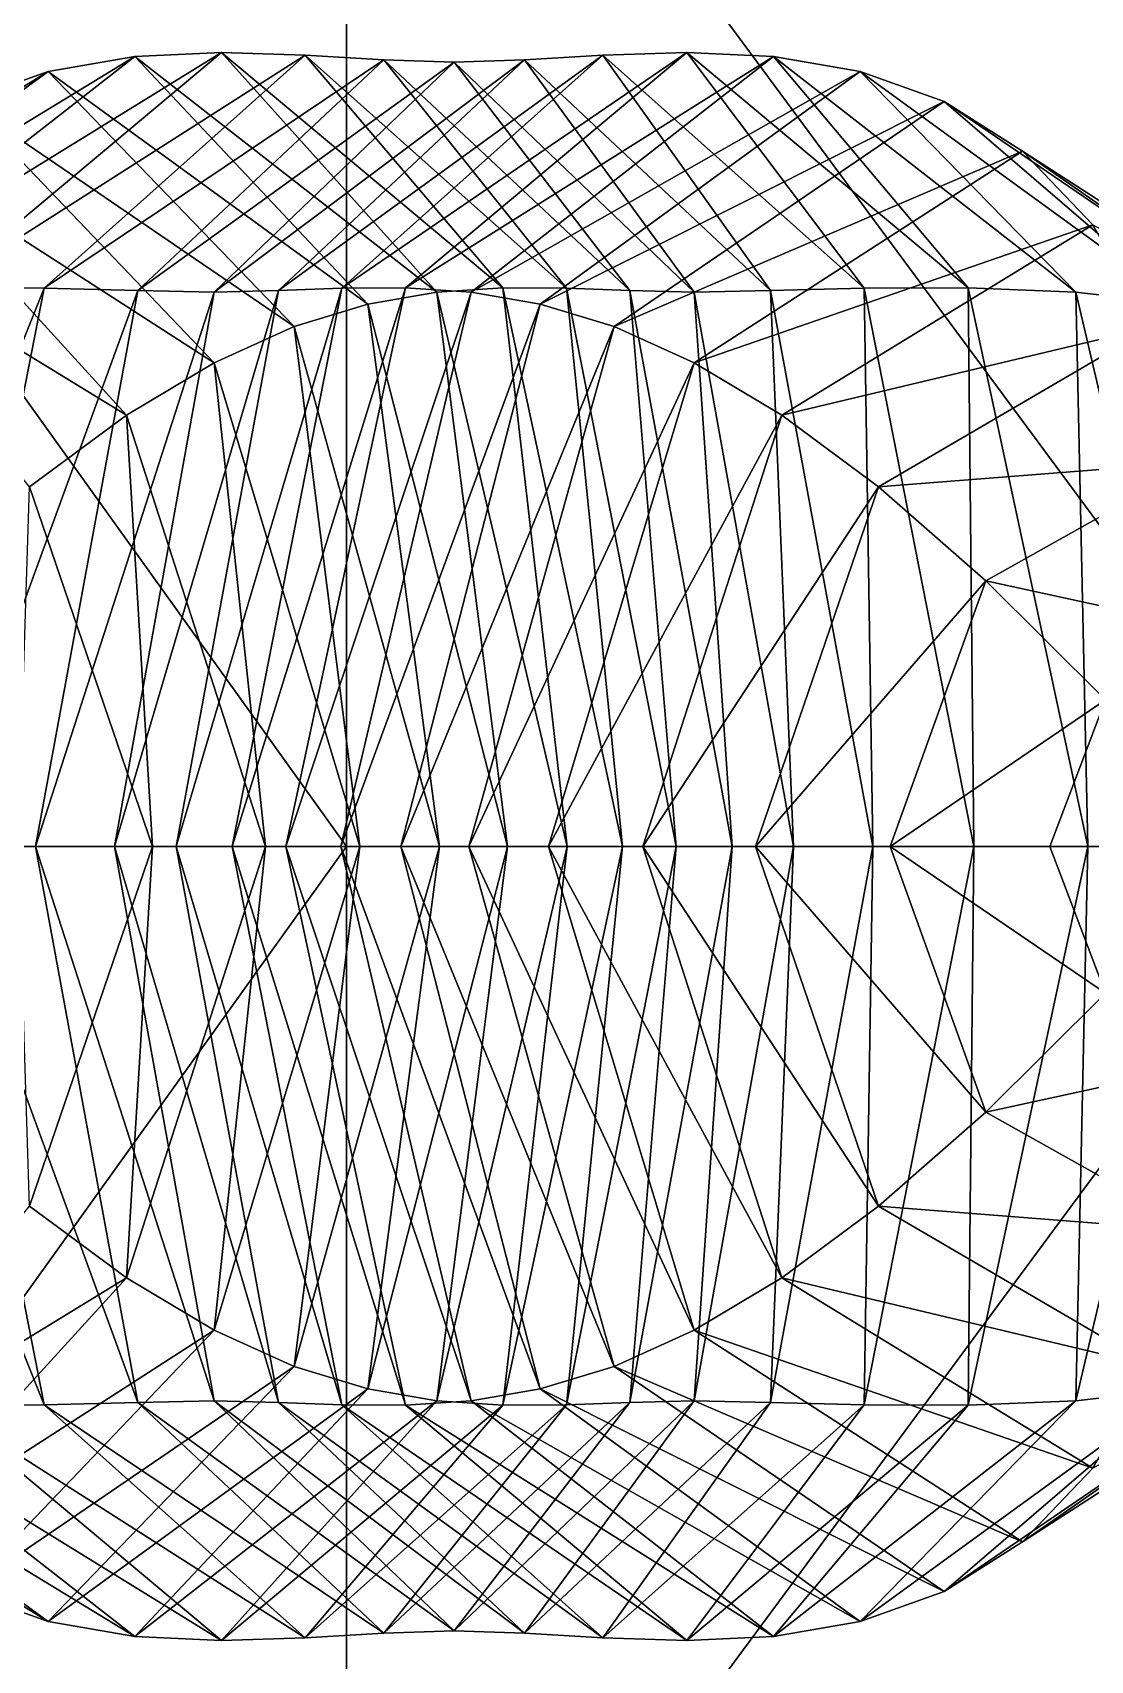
# Model space of a CAD drawing. Extents: x 0 to 32.6, y -11.9 to 11.9.
# Drawn here: x 12.5742 to 12.82, y -0.189 to 0.189 of the extents above; entities that cross this region are included whole.
import ezdxf

# ---------------------------------------------------------------- set-up
doc = ezdxf.new("R2010")
doc.units = 0

msp = doc.modelspace()

# ---------------------------------------------------------------- linework, layer by layer
for points in [[(12.50791, 1.08, -1.7), (12.90925, 1.08, -1.7), (12.90925, 0, -1.7)], [(12.50791, 1.08, -1.7), (12.90925, 0, -1.7), (12.50791, 0, -1.7)], [(12.50791, 0, 1.3), (12.90925, 0, 1.3), (12.50791, 1.08, 1.3)], [(12.90925, 0, 1.3), (12.90925, 1.08, 1.3), (12.50791, 1.08, 1.3)], [(12.42391, 0.31127, -1.10925), (12.6471, 0.31127, -1.10925), (12.6471, 0, -1.17609)], [(12.42391, 0.31127, -1.10925), (12.6471, 0, -1.17609), (12.42391, 0, -1.17609)], [(12.42391, 0, 0.52391), (12.6471, 0, 0.52391), (12.42391, 0.31127, 0.45707)], [(12.6471, 0, 0.52391), (12.6471, 0.31127, 0.45707), (12.42391, 0.31127, 0.45707)], [(12.6471, 0.31127, -1.10925), (12.87727, 0.31127, -1.10925), (12.87727, 0, -1.17609)], [(12.6471, 0.31127, -1.10925), (12.87727, 0, -1.17609), (12.6471, 0, -1.17609)], [(12.6471, 0, 0.52391), (12.87727, 0, 0.52391), (12.6471, 0.31127, 0.45707)], [(12.87727, 0, 0.52391), (12.87727, 0.31127, 0.45707), (12.6471, 0.31127, 0.45707)], [(12.59794, 0.18349, -0.42639), (12.5778, 0.18003, -0.46127), (12.50348, 0.12599, -0.41836)], [(12.59794, 0.18349, -0.42639), (12.50348, 0.12599, -0.41836), (12.52771, 0.12878, -0.38585)], [(12.61807, 0.18442, -0.39152), (12.59794, 0.18349, -0.42639), (12.52771, 0.12878, -0.38585)], [(12.61807, 0.18442, -0.39152), (12.52771, 0.12878, -0.38585), (12.55272, 0.12978, -0.3538)], [(12.63757, 0.18383, -0.35775), (12.61807, 0.18442, -0.39152), (12.55272, 0.12978, -0.3538)], [(12.63757, 0.18383, -0.35775), (12.55272, 0.12978, -0.3538), (12.5769, 0.12967, -0.32272)], [(12.6558, 0.18273, -0.32616), (12.63757, 0.18383, -0.35775), (12.5769, 0.12967, -0.32272)], [(12.6558, 0.18273, -0.32616), (12.5769, 0.12967, -0.32272), (12.59866, 0.12911, -0.29317)], [(12.65213, 0.12599, -0.50418), (12.5778, 0.18003, -0.46127), (12.59794, 0.18349, -0.42639)], [(12.66816, 0.12878, -0.46694), (12.59794, 0.18349, -0.42639), (12.61807, 0.18442, -0.39152)], [(12.66816, 0.12878, -0.46694), (12.65213, 0.12599, -0.50418), (12.59794, 0.18349, -0.42639)], [(12.67214, 0.18214, -0.29787), (12.6558, 0.18273, -0.32616), (12.59866, 0.12911, -0.29317)], [(12.67214, 0.18214, -0.29787), (12.59866, 0.12911, -0.29317), (12.61638, 0.12877, -0.26567)], [(12.68848, 0.18273, -0.26957), (12.67214, 0.18214, -0.29787), (12.61638, 0.12877, -0.26567)], [(12.68848, 0.18273, -0.26957), (12.61638, 0.12877, -0.26567), (12.63133, 0.12911, -0.23657)], [(12.68342, 0.12978, -0.42925), (12.61807, 0.18442, -0.39152), (12.63757, 0.18383, -0.35775)], [(12.68342, 0.12978, -0.42925), (12.66816, 0.12878, -0.46694), (12.61807, 0.18442, -0.39152)], [(12.70672, 0.18383, -0.23798), (12.68848, 0.18273, -0.26957), (12.63133, 0.12911, -0.23657)], [(12.70672, 0.18383, -0.23798), (12.63133, 0.12911, -0.23657), (12.64605, 0.12967, -0.20296)], [(12.69824, 0.12967, -0.39277), (12.63757, 0.18383, -0.35775), (12.6558, 0.18273, -0.32616)], [(12.69824, 0.12967, -0.39277), (12.68342, 0.12978, -0.42925), (12.63757, 0.18383, -0.35775)], [(12.72622, 0.18442, -0.20421), (12.70672, 0.18383, -0.23798), (12.64605, 0.12967, -0.20296)], [(12.72622, 0.18442, -0.20421), (12.64605, 0.12967, -0.20296), (12.66087, 0.12978, -0.16648)], [(12.71295, 0.12911, -0.35916), (12.6558, 0.18273, -0.32616), (12.67214, 0.18214, -0.29787)], [(12.71295, 0.12911, -0.35916), (12.69824, 0.12967, -0.39277), (12.6558, 0.18273, -0.32616)], [(12.74635, 0.18349, -0.16934), (12.72622, 0.18442, -0.20421), (12.66087, 0.12978, -0.16648)], [(12.74635, 0.18349, -0.16934), (12.66087, 0.12978, -0.16648), (12.67613, 0.12878, -0.12879)], [(12.7279, 0.12877, -0.33006), (12.67214, 0.18214, -0.29787), (12.68848, 0.18273, -0.26957)], [(12.7279, 0.12877, -0.33006), (12.71295, 0.12911, -0.35916), (12.67214, 0.18214, -0.29787)], [(12.76648, 0.18003, -0.13447), (12.74635, 0.18349, -0.16934), (12.67613, 0.12878, -0.12879)], [(12.74563, 0.12911, -0.30256), (12.68848, 0.18273, -0.26957), (12.70672, 0.18383, -0.23798)], [(12.74563, 0.12911, -0.30256), (12.7279, 0.12877, -0.33006), (12.68848, 0.18273, -0.26957)], [(12.76738, 0.12967, -0.27301), (12.70672, 0.18383, -0.23798), (12.72622, 0.18442, -0.20421)], [(12.76738, 0.12967, -0.27301), (12.74563, 0.12911, -0.30256), (12.70672, 0.18383, -0.23798)], [(12.79156, 0.12978, -0.24193), (12.72622, 0.18442, -0.20421), (12.74635, 0.18349, -0.16934)], [(12.79156, 0.12978, -0.24193), (12.76738, 0.12967, -0.27301), (12.72622, 0.18442, -0.20421)], [(12.81657, 0.12878, -0.20988), (12.74635, 0.18349, -0.16934), (12.76648, 0.18003, -0.13447)], [(12.81657, 0.12878, -0.20988), (12.79156, 0.12978, -0.24193), (12.74635, 0.18349, -0.16934)], [(12.5778, 0.18003, -0.46127), (12.5583, 0.17304, -0.49504), (12.48162, 0.12074, -0.45077)], [(12.5778, 0.18003, -0.46127), (12.48162, 0.12074, -0.45077), (12.50348, 0.12599, -0.41836)], [(12.63498, 0.12074, -0.53931), (12.5583, 0.17304, -0.49504), (12.5778, 0.18003, -0.46127)], [(12.65213, 0.12599, -0.50418), (12.63498, 0.12074, -0.53931), (12.5778, 0.18003, -0.46127)], [(12.76648, 0.18003, -0.13447), (12.67613, 0.12878, -0.12879), (12.69216, 0.12599, -0.09156)], [(12.78598, 0.17304, -0.10069), (12.76648, 0.18003, -0.13447), (12.69216, 0.12599, -0.09156)], [(12.8408, 0.12599, -0.17738), (12.76648, 0.18003, -0.13447), (12.78598, 0.17304, -0.10069)], [(12.8408, 0.12599, -0.17738), (12.81657, 0.12878, -0.20988), (12.76648, 0.18003, -0.13447)], [(12.61639, 0.11235, -0.57069), (12.54007, 0.16148, -0.52663), (12.5583, 0.17304, -0.49504)], [(12.63498, 0.12074, -0.53931), (12.61639, 0.11235, -0.57069), (12.5583, 0.17304, -0.49504)], [(12.78598, 0.17304, -0.10069), (12.69216, 0.12599, -0.09156), (12.7093, 0.12074, -0.05642)], [(12.80422, 0.16148, -0.06911), (12.78598, 0.17304, -0.10069), (12.7093, 0.12074, -0.05642)], [(12.86266, 0.12074, -0.14496), (12.78598, 0.17304, -0.10069), (12.80422, 0.16148, -0.06911)], [(12.86266, 0.12074, -0.14496), (12.8408, 0.12599, -0.17738), (12.78598, 0.17304, -0.10069)], [(12.59602, 0.10017, -0.59666), (12.52373, 0.14437, -0.55492), (12.54007, 0.16148, -0.52663)], [(12.61639, 0.11235, -0.57069), (12.59602, 0.10017, -0.59666), (12.54007, 0.16148, -0.52663)], [(12.80422, 0.16148, -0.06911), (12.7093, 0.12074, -0.05642), (12.72789, 0.11235, -0.02504)], [(12.82056, 0.14437, -0.04081), (12.80422, 0.16148, -0.06911), (12.72789, 0.11235, -0.02504)], [(12.88054, 0.11235, -0.11317), (12.80422, 0.16148, -0.06911), (12.82056, 0.14437, -0.04081)], [(12.88054, 0.11235, -0.11317), (12.86266, 0.12074, -0.14496), (12.80422, 0.16148, -0.06911)], [(12.59602, 0.10017, -0.59666), (12.57353, 0.08351, -0.61557), (12.52373, 0.14437, -0.55492)], [(12.82056, 0.14437, -0.04081), (12.72789, 0.11235, -0.02504), (12.74826, 0.10017, 0.00093)], [(12.83436, 0.12067, -0.01689), (12.82056, 0.14437, -0.04081), (12.74826, 0.10017, 0.00093)], [(12.5769, 0.12967, -0.32272), (12.55272, 0.12978, -0.3538), (12.5249, 0, -0.33773)], [(12.5769, 0.12967, -0.32272), (12.5249, 0, -0.33773), (12.5514, 0, -0.308)], [(12.59866, 0.12911, -0.29317), (12.5769, 0.12967, -0.32272), (12.5514, 0, -0.308)], [(12.59866, 0.12911, -0.29317), (12.5514, 0, -0.308), (12.57487, 0, -0.27944)], [(12.61638, 0.12877, -0.26567), (12.59866, 0.12911, -0.29317), (12.57487, 0, -0.27944)], [(12.61638, 0.12877, -0.26567), (12.57487, 0, -0.27944), (12.59327, 0, -0.25233)], [(12.63133, 0.12911, -0.23657), (12.61638, 0.12877, -0.26567), (12.59327, 0, -0.25233)], [(12.63133, 0.12911, -0.23657), (12.59327, 0, -0.25233), (12.60755, 0, -0.22284)], [(12.64605, 0.12967, -0.20296), (12.63133, 0.12911, -0.23657), (12.60755, 0, -0.22284)], [(12.64605, 0.12967, -0.20296), (12.60755, 0, -0.22284), (12.62054, 0, -0.18823)], [(12.66087, 0.12978, -0.16648), (12.64605, 0.12967, -0.20296), (12.62054, 0, -0.18823)], [(12.66087, 0.12978, -0.16648), (12.62054, 0, -0.18823), (12.63305, 0, -0.15042)], [(12.67613, 0.12878, -0.12879), (12.66087, 0.12978, -0.16648), (12.63305, 0, -0.15042)], [(12.67613, 0.12878, -0.12879), (12.63305, 0, -0.15042), (12.64586, 0, -0.11132)], [(12.69216, 0.12599, -0.09156), (12.67613, 0.12878, -0.12879), (12.64586, 0, -0.11132)], [(12.68452, 0, -0.52288), (12.65213, 0.12599, -0.50418), (12.66816, 0.12878, -0.46694)], [(12.69842, 0, -0.48441), (12.66816, 0.12878, -0.46694), (12.68342, 0.12978, -0.42925)], [(12.69842, 0, -0.48441), (12.68452, 0, -0.52288), (12.66816, 0.12878, -0.46694)], [(12.71124, 0, -0.44531), (12.68342, 0.12978, -0.42925), (12.69824, 0.12967, -0.39277)], [(12.71124, 0, -0.44531), (12.69842, 0, -0.48441), (12.68342, 0.12978, -0.42925)], [(12.72374, 0, -0.4075), (12.69824, 0.12967, -0.39277), (12.71295, 0.12911, -0.35916)], [(12.72374, 0, -0.4075), (12.71124, 0, -0.44531), (12.69824, 0.12967, -0.39277)], [(12.73674, 0, -0.37289), (12.71295, 0.12911, -0.35916), (12.7279, 0.12877, -0.33006)], [(12.73674, 0, -0.37289), (12.72374, 0, -0.4075), (12.71295, 0.12911, -0.35916)], [(12.75101, 0, -0.3434), (12.7279, 0.12877, -0.33006), (12.74563, 0.12911, -0.30256)], [(12.75101, 0, -0.3434), (12.73674, 0, -0.37289), (12.7279, 0.12877, -0.33006)], [(12.76941, 0, -0.31629), (12.74563, 0.12911, -0.30256), (12.76738, 0.12967, -0.27301)], [(12.76941, 0, -0.31629), (12.75101, 0, -0.3434), (12.74563, 0.12911, -0.30256)], [(12.79289, 0, -0.28773), (12.76738, 0.12967, -0.27301), (12.79156, 0.12978, -0.24193)], [(12.79289, 0, -0.28773), (12.76941, 0, -0.31629), (12.76738, 0.12967, -0.27301)], [(12.81938, 0, -0.258), (12.79156, 0.12978, -0.24193), (12.81657, 0.12878, -0.20988)], [(12.81938, 0, -0.258), (12.79289, 0, -0.28773), (12.79156, 0.12978, -0.24193)], [(12.84684, 0, -0.22735), (12.81657, 0.12878, -0.20988), (12.8408, 0.12599, -0.17738)], [(12.84684, 0, -0.22735), (12.81938, 0, -0.258), (12.81657, 0.12878, -0.20988)], [(12.66872, 0, -0.55879), (12.63498, 0.12074, -0.53931), (12.65213, 0.12599, -0.50418)], [(12.69216, 0.12599, -0.09156), (12.64586, 0, -0.11132), (12.65977, 0, -0.07285)], [(12.68452, 0, -0.52288), (12.66872, 0, -0.55879), (12.65213, 0.12599, -0.50418)], [(12.7093, 0.12074, -0.05642), (12.69216, 0.12599, -0.09156), (12.65977, 0, -0.07285)], [(12.65025, 0, -0.59024), (12.61639, 0.11235, -0.57069), (12.63498, 0.12074, -0.53931)], [(12.66872, 0, -0.55879), (12.65025, 0, -0.59024), (12.63498, 0.12074, -0.53931)], [(12.7093, 0.12074, -0.05642), (12.65977, 0, -0.07285), (12.67556, 0, -0.03694)], [(12.72789, 0.11235, -0.02504), (12.7093, 0.12074, -0.05642), (12.67556, 0, -0.03694)], [(12.83436, 0.12067, -0.01689), (12.74826, 0.10017, 0.00093), (12.77075, 0.08351, 0.01984)], [(12.84501, 0.08938, 0.00155), (12.83436, 0.12067, -0.01689), (12.77075, 0.08351, 0.01984)], [(12.62831, 0, -0.6153), (12.59602, 0.10017, -0.59666), (12.61639, 0.11235, -0.57069)], [(12.65025, 0, -0.59024), (12.62831, 0, -0.6153), (12.61639, 0.11235, -0.57069)], [(12.72789, 0.11235, -0.02504), (12.67556, 0, -0.03694), (12.69404, 0, -0.00549)], [(12.74826, 0.10017, 0.00093), (12.72789, 0.11235, -0.02504), (12.69404, 0, -0.00549)], [(12.6021, 0, -0.63206), (12.57353, 0.08351, -0.61557), (12.59602, 0.10017, -0.59666)], [(12.62831, 0, -0.6153), (12.6021, 0, -0.63206), (12.59602, 0.10017, -0.59666)], [(12.74826, 0.10017, 0.00093), (12.69404, 0, -0.00549), (12.71598, 0, 0.01957)], [(12.77075, 0.08351, 0.01984), (12.74826, 0.10017, 0.00093), (12.71598, 0, 0.01957)], [(12.84501, 0.08938, 0.00155), (12.77075, 0.08351, 0.01984), (12.79569, 0.06171, 0.03002)], [(12.85186, 0.0495, 0.01342), (12.84501, 0.08938, 0.00155), (12.79569, 0.06171, 0.03002)], [(12.6021, 0, -0.63206), (12.57084, 0, -0.6386), (12.57353, 0.08351, -0.61557)], [(12.77075, 0.08351, 0.01984), (12.71598, 0, 0.01957), (12.74218, 0, 0.03633)], [(12.79569, 0.06171, 0.03002), (12.77075, 0.08351, 0.01984), (12.74218, 0, 0.03633)], [(12.79569, 0.06171, 0.03002), (12.74218, 0, 0.03633), (12.77344, 0, 0.04287)], [(12.82343, 0.0341, 0.02983), (12.79569, 0.06171, 0.03002), (12.77344, 0, 0.04287)], [(12.85186, 0.0495, 0.01342), (12.79569, 0.06171, 0.03002), (12.82343, 0.0341, 0.02983)], [(12.82343, 0.0341, 0.02983), (12.77344, 0, 0.04287), (12.81055, 0, 0.03727)], [(12.85429, 0, 0.01762), (12.82343, 0.0341, 0.02983), (12.81055, 0, 0.03727)], [(12.42391, 0, -1.17609), (12.6471, 0, -1.17609), (12.42391, -0.31127, -1.10925)], [(12.6471, 0, -1.17609), (12.6471, -0.31127, -1.10925), (12.42391, -0.31127, -1.10925)], [(12.42391, -0.31127, 0.45707), (12.6471, -0.31127, 0.45707), (12.6471, 0, 0.52391)], [(12.42391, -0.31127, 0.45707), (12.6471, 0, 0.52391), (12.42391, 0, 0.52391)], [(12.50791, 0, -1.7), (12.90925, 0, -1.7), (12.50791, -1.08, -1.7)], [(12.90925, 0, -1.7), (12.90925, -1.08, -1.7), (12.50791, -1.08, -1.7)], [(12.50791, -1.08, 1.3), (12.90925, -1.08, 1.3), (12.90925, 0, 1.3)], [(12.50791, -1.08, 1.3), (12.90925, 0, 1.3), (12.50791, 0, 1.3)], [(12.59327, 0, -0.25233), (12.57487, 0, -0.27944), (12.61638, -0.12877, -0.26567)], [(12.60755, 0, -0.22284), (12.59327, 0, -0.25233), (12.63133, -0.12911, -0.23657)], [(12.59327, 0, -0.25233), (12.61638, -0.12877, -0.26567), (12.63133, -0.12911, -0.23657)], [(12.6471, 0, -1.17609), (12.87727, 0, -1.17609), (12.6471, -0.31127, -1.10925)], [(12.87727, 0, -1.17609), (12.87727, -0.31127, -1.10925), (12.6471, -0.31127, -1.10925)], [(12.6471, -0.31127, 0.45707), (12.87727, -0.31127, 0.45707), (12.87727, 0, 0.52391)], [(12.6471, -0.31127, 0.45707), (12.87727, 0, 0.52391), (12.6471, 0, 0.52391)], [(12.74563, -0.12911, -0.30256), (12.7279, -0.12877, -0.33006), (12.75101, 0, -0.3434)], [(12.7279, -0.12877, -0.33006), (12.73674, 0, -0.37289), (12.75101, 0, -0.3434)], [(12.74563, -0.12911, -0.30256), (12.75101, 0, -0.3434), (12.76941, 0, -0.31629)], [(12.81055, 0, 0.03727), (12.82343, -0.0341, 0.02983), (12.85429, 0, 0.01762)], [(12.5514, 0, -0.308), (12.5249, 0, -0.33773), (12.5769, -0.12967, -0.32272)], [(12.5249, 0, -0.33773), (12.55272, -0.12978, -0.3538), (12.5769, -0.12967, -0.32272)], [(12.57487, 0, -0.27944), (12.5514, 0, -0.308), (12.59866, -0.12911, -0.29317)], [(12.5514, 0, -0.308), (12.5769, -0.12967, -0.32272), (12.59866, -0.12911, -0.29317)], [(12.57353, -0.08351, -0.61557), (12.57084, 0, -0.6386), (12.6021, 0, -0.63206)], [(12.59602, -0.10017, -0.59666), (12.57353, -0.08351, -0.61557), (12.6021, 0, -0.63206)], [(12.57487, 0, -0.27944), (12.59866, -0.12911, -0.29317), (12.61638, -0.12877, -0.26567)], [(12.61639, -0.11235, -0.57069), (12.59602, -0.10017, -0.59666), (12.62831, 0, -0.6153)], [(12.59602, -0.10017, -0.59666), (12.6021, 0, -0.63206), (12.62831, 0, -0.6153)], [(12.62054, 0, -0.18823), (12.60755, 0, -0.22284), (12.64605, -0.12967, -0.20296)], [(12.60755, 0, -0.22284), (12.63133, -0.12911, -0.23657), (12.64605, -0.12967, -0.20296)], [(12.63498, -0.12074, -0.53931), (12.61639, -0.11235, -0.57069), (12.65025, 0, -0.59024)], [(12.61639, -0.11235, -0.57069), (12.62831, 0, -0.6153), (12.65025, 0, -0.59024)], [(12.63305, 0, -0.15042), (12.62054, 0, -0.18823), (12.66087, -0.12978, -0.16648)], [(12.62054, 0, -0.18823), (12.64605, -0.12967, -0.20296), (12.66087, -0.12978, -0.16648)], [(12.64586, 0, -0.11132), (12.63305, 0, -0.15042), (12.67613, -0.12878, -0.12879)], [(12.63305, 0, -0.15042), (12.66087, -0.12978, -0.16648), (12.67613, -0.12878, -0.12879)], [(12.65213, -0.12599, -0.50418), (12.63498, -0.12074, -0.53931), (12.66872, 0, -0.55879)], [(12.63498, -0.12074, -0.53931), (12.65025, 0, -0.59024), (12.66872, 0, -0.55879)], [(12.65977, 0, -0.07285), (12.64586, 0, -0.11132), (12.69216, -0.12599, -0.09156)], [(12.64586, 0, -0.11132), (12.67613, -0.12878, -0.12879), (12.69216, -0.12599, -0.09156)], [(12.66816, -0.12878, -0.46694), (12.65213, -0.12599, -0.50418), (12.68452, 0, -0.52288)], [(12.65213, -0.12599, -0.50418), (12.66872, 0, -0.55879), (12.68452, 0, -0.52288)], [(12.67556, 0, -0.03694), (12.65977, 0, -0.07285), (12.7093, -0.12074, -0.05642)], [(12.65977, 0, -0.07285), (12.69216, -0.12599, -0.09156), (12.7093, -0.12074, -0.05642)], [(12.68342, -0.12978, -0.42925), (12.66816, -0.12878, -0.46694), (12.69842, 0, -0.48441)], [(12.66816, -0.12878, -0.46694), (12.68452, 0, -0.52288), (12.69842, 0, -0.48441)], [(12.69404, 0, -0.00549), (12.67556, 0, -0.03694), (12.72789, -0.11235, -0.02504)], [(12.67556, 0, -0.03694), (12.7093, -0.12074, -0.05642), (12.72789, -0.11235, -0.02504)], [(12.69824, -0.12967, -0.39277), (12.68342, -0.12978, -0.42925), (12.71124, 0, -0.44531)], [(12.68342, -0.12978, -0.42925), (12.69842, 0, -0.48441), (12.71124, 0, -0.44531)], [(12.71598, 0, 0.01957), (12.69404, 0, -0.00549), (12.74826, -0.10017, 0.00093)], [(12.69404, 0, -0.00549), (12.72789, -0.11235, -0.02504), (12.74826, -0.10017, 0.00093)], [(12.71295, -0.12911, -0.35916), (12.69824, -0.12967, -0.39277), (12.72374, 0, -0.4075)], [(12.69824, -0.12967, -0.39277), (12.71124, 0, -0.44531), (12.72374, 0, -0.4075)], [(12.7279, -0.12877, -0.33006), (12.71295, -0.12911, -0.35916), (12.73674, 0, -0.37289)], [(12.71295, -0.12911, -0.35916), (12.72374, 0, -0.4075), (12.73674, 0, -0.37289)], [(12.74218, 0, 0.03633), (12.71598, 0, 0.01957), (12.77075, -0.08351, 0.01984)], [(12.71598, 0, 0.01957), (12.74826, -0.10017, 0.00093), (12.77075, -0.08351, 0.01984)], [(12.77344, 0, 0.04287), (12.74218, 0, 0.03633), (12.79569, -0.06171, 0.03002)], [(12.74218, 0, 0.03633), (12.77075, -0.08351, 0.01984), (12.79569, -0.06171, 0.03002)], [(12.76738, -0.12967, -0.27301), (12.74563, -0.12911, -0.30256), (12.76941, 0, -0.31629)], [(12.79156, -0.12978, -0.24193), (12.76738, -0.12967, -0.27301), (12.79289, 0, -0.28773)], [(12.76738, -0.12967, -0.27301), (12.76941, 0, -0.31629), (12.79289, 0, -0.28773)], [(12.81055, 0, 0.03727), (12.77344, 0, 0.04287), (12.82343, -0.0341, 0.02983)], [(12.77344, 0, 0.04287), (12.79569, -0.06171, 0.03002), (12.82343, -0.0341, 0.02983)], [(12.81657, -0.12878, -0.20988), (12.79156, -0.12978, -0.24193), (12.81938, 0, -0.258)], [(12.79156, -0.12978, -0.24193), (12.79289, 0, -0.28773), (12.81938, 0, -0.258)], [(12.8408, -0.12599, -0.17738), (12.81657, -0.12878, -0.20988), (12.84684, 0, -0.22735)], [(12.81657, -0.12878, -0.20988), (12.81938, 0, -0.258), (12.84684, 0, -0.22735)], [(12.82343, -0.0341, 0.02983), (12.79569, -0.06171, 0.03002), (12.85186, -0.0495, 0.01342)], [(12.79569, -0.06171, 0.03002), (12.84501, -0.08938, 0.00155), (12.85186, -0.0495, 0.01342)], [(12.79569, -0.06171, 0.03002), (12.77075, -0.08351, 0.01984), (12.84501, -0.08938, 0.00155)], [(12.52373, -0.14437, -0.55492), (12.57353, -0.08351, -0.61557), (12.59602, -0.10017, -0.59666)], [(12.77075, -0.08351, 0.01984), (12.74826, -0.10017, 0.00093), (12.83436, -0.12067, -0.01689)], [(12.77075, -0.08351, 0.01984), (12.83436, -0.12067, -0.01689), (12.84501, -0.08938, 0.00155)], [(12.54007, -0.16148, -0.52663), (12.52373, -0.14437, -0.55492), (12.59602, -0.10017, -0.59666)], [(12.54007, -0.16148, -0.52663), (12.59602, -0.10017, -0.59666), (12.61639, -0.11235, -0.57069)], [(12.74826, -0.10017, 0.00093), (12.72789, -0.11235, -0.02504), (12.82056, -0.14437, -0.04081)], [(12.74826, -0.10017, 0.00093), (12.82056, -0.14437, -0.04081), (12.83436, -0.12067, -0.01689)], [(12.5583, -0.17304, -0.49504), (12.54007, -0.16148, -0.52663), (12.61639, -0.11235, -0.57069)], [(12.5583, -0.17304, -0.49504), (12.61639, -0.11235, -0.57069), (12.63498, -0.12074, -0.53931)], [(12.72789, -0.11235, -0.02504), (12.7093, -0.12074, -0.05642), (12.80422, -0.16148, -0.06911)], [(12.72789, -0.11235, -0.02504), (12.80422, -0.16148, -0.06911), (12.82056, -0.14437, -0.04081)], [(12.82056, -0.14437, -0.04081), (12.80422, -0.16148, -0.06911), (12.88054, -0.11235, -0.11317)], [(12.80422, -0.16148, -0.06911), (12.86266, -0.12074, -0.14496), (12.88054, -0.11235, -0.11317)], [(12.50348, -0.12599, -0.41836), (12.48162, -0.12074, -0.45077), (12.5778, -0.18003, -0.46127)], [(12.48162, -0.12074, -0.45077), (12.5583, -0.17304, -0.49504), (12.5778, -0.18003, -0.46127)], [(12.5778, -0.18003, -0.46127), (12.5583, -0.17304, -0.49504), (12.63498, -0.12074, -0.53931)], [(12.5778, -0.18003, -0.46127), (12.63498, -0.12074, -0.53931), (12.65213, -0.12599, -0.50418)], [(12.7093, -0.12074, -0.05642), (12.69216, -0.12599, -0.09156), (12.78598, -0.17304, -0.10069)], [(12.7093, -0.12074, -0.05642), (12.78598, -0.17304, -0.10069), (12.80422, -0.16148, -0.06911)], [(12.80422, -0.16148, -0.06911), (12.78598, -0.17304, -0.10069), (12.86266, -0.12074, -0.14496)], [(12.78598, -0.17304, -0.10069), (12.8408, -0.12599, -0.17738), (12.86266, -0.12074, -0.14496)], [(12.52771, -0.12878, -0.38585), (12.50348, -0.12599, -0.41836), (12.59794, -0.18349, -0.42639)], [(12.50348, -0.12599, -0.41836), (12.5778, -0.18003, -0.46127), (12.59794, -0.18349, -0.42639)], [(12.59794, -0.18349, -0.42639), (12.5778, -0.18003, -0.46127), (12.65213, -0.12599, -0.50418)], [(12.59794, -0.18349, -0.42639), (12.65213, -0.12599, -0.50418), (12.66816, -0.12878, -0.46694)], [(12.69216, -0.12599, -0.09156), (12.67613, -0.12878, -0.12879), (12.76648, -0.18003, -0.13447)], [(12.69216, -0.12599, -0.09156), (12.76648, -0.18003, -0.13447), (12.78598, -0.17304, -0.10069)], [(12.78598, -0.17304, -0.10069), (12.76648, -0.18003, -0.13447), (12.8408, -0.12599, -0.17738)], [(12.76648, -0.18003, -0.13447), (12.81657, -0.12878, -0.20988), (12.8408, -0.12599, -0.17738)], [(12.55272, -0.12978, -0.3538), (12.52771, -0.12878, -0.38585), (12.61807, -0.18442, -0.39152)], [(12.52771, -0.12878, -0.38585), (12.59794, -0.18349, -0.42639), (12.61807, -0.18442, -0.39152)], [(12.5769, -0.12967, -0.32272), (12.55272, -0.12978, -0.3538), (12.63757, -0.18383, -0.35775)], [(12.55272, -0.12978, -0.3538), (12.61807, -0.18442, -0.39152), (12.63757, -0.18383, -0.35775)], [(12.59866, -0.12911, -0.29317), (12.5769, -0.12967, -0.32272), (12.6558, -0.18273, -0.32616)], [(12.5769, -0.12967, -0.32272), (12.63757, -0.18383, -0.35775), (12.6558, -0.18273, -0.32616)], [(12.61807, -0.18442, -0.39152), (12.59794, -0.18349, -0.42639), (12.66816, -0.12878, -0.46694)], [(12.61638, -0.12877, -0.26567), (12.59866, -0.12911, -0.29317), (12.67214, -0.18214, -0.29787)], [(12.59866, -0.12911, -0.29317), (12.6558, -0.18273, -0.32616), (12.67214, -0.18214, -0.29787)], [(12.63133, -0.12911, -0.23657), (12.61638, -0.12877, -0.26567), (12.68848, -0.18273, -0.26957)], [(12.61638, -0.12877, -0.26567), (12.67214, -0.18214, -0.29787), (12.68848, -0.18273, -0.26957)], [(12.61807, -0.18442, -0.39152), (12.66816, -0.12878, -0.46694), (12.68342, -0.12978, -0.42925)], [(12.63757, -0.18383, -0.35775), (12.61807, -0.18442, -0.39152), (12.68342, -0.12978, -0.42925)], [(12.64605, -0.12967, -0.20296), (12.63133, -0.12911, -0.23657), (12.70672, -0.18383, -0.23798)], [(12.63133, -0.12911, -0.23657), (12.68848, -0.18273, -0.26957), (12.70672, -0.18383, -0.23798)], [(12.6558, -0.18273, -0.32616), (12.63757, -0.18383, -0.35775), (12.69824, -0.12967, -0.39277)], [(12.63757, -0.18383, -0.35775), (12.68342, -0.12978, -0.42925), (12.69824, -0.12967, -0.39277)], [(12.66087, -0.12978, -0.16648), (12.64605, -0.12967, -0.20296), (12.72622, -0.18442, -0.20421)], [(12.64605, -0.12967, -0.20296), (12.70672, -0.18383, -0.23798), (12.72622, -0.18442, -0.20421)], [(12.67214, -0.18214, -0.29787), (12.6558, -0.18273, -0.32616), (12.71295, -0.12911, -0.35916)], [(12.6558, -0.18273, -0.32616), (12.69824, -0.12967, -0.39277), (12.71295, -0.12911, -0.35916)], [(12.67613, -0.12878, -0.12879), (12.66087, -0.12978, -0.16648), (12.74635, -0.18349, -0.16934)], [(12.66087, -0.12978, -0.16648), (12.72622, -0.18442, -0.20421), (12.74635, -0.18349, -0.16934)], [(12.68848, -0.18273, -0.26957), (12.67214, -0.18214, -0.29787), (12.7279, -0.12877, -0.33006)], [(12.67214, -0.18214, -0.29787), (12.71295, -0.12911, -0.35916), (12.7279, -0.12877, -0.33006)], [(12.67613, -0.12878, -0.12879), (12.74635, -0.18349, -0.16934), (12.76648, -0.18003, -0.13447)], [(12.68848, -0.18273, -0.26957), (12.7279, -0.12877, -0.33006), (12.74563, -0.12911, -0.30256)], [(12.70672, -0.18383, -0.23798), (12.68848, -0.18273, -0.26957), (12.74563, -0.12911, -0.30256)], [(12.70672, -0.18383, -0.23798), (12.74563, -0.12911, -0.30256), (12.76738, -0.12967, -0.27301)], [(12.72622, -0.18442, -0.20421), (12.70672, -0.18383, -0.23798), (12.76738, -0.12967, -0.27301)], [(12.72622, -0.18442, -0.20421), (12.76738, -0.12967, -0.27301), (12.79156, -0.12978, -0.24193)], [(12.74635, -0.18349, -0.16934), (12.72622, -0.18442, -0.20421), (12.79156, -0.12978, -0.24193)], [(12.76648, -0.18003, -0.13447), (12.74635, -0.18349, -0.16934), (12.81657, -0.12878, -0.20988)], [(12.74635, -0.18349, -0.16934), (12.79156, -0.12978, -0.24193), (12.81657, -0.12878, -0.20988)]]:
    msp.add_3dface(points)

doc.saveas('drawing.dxf')
